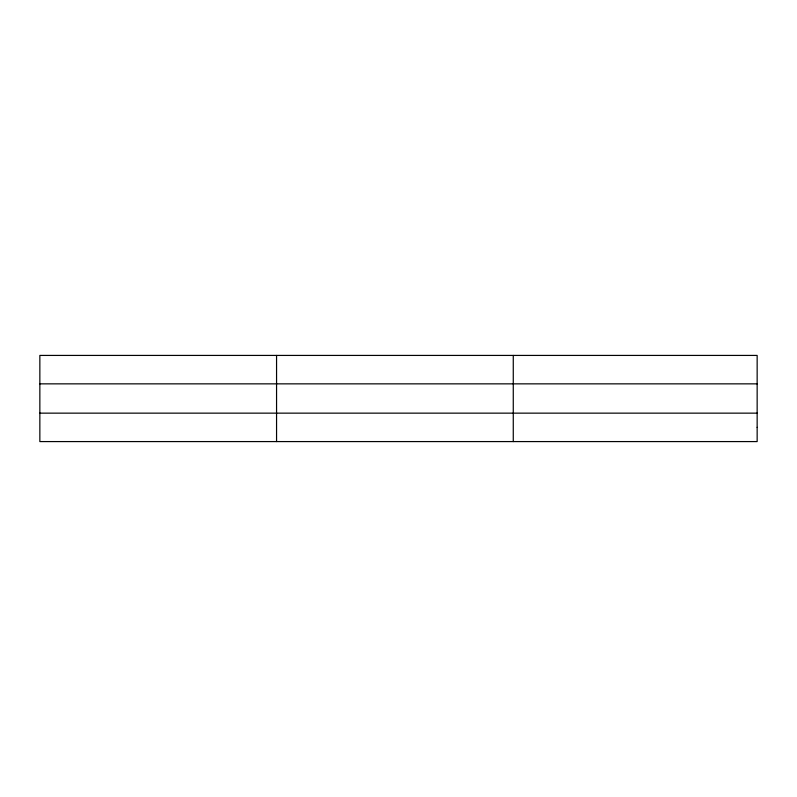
<?xml version="1.0" encoding="UTF-8"?>
<svg xmlns="http://www.w3.org/2000/svg" width="797" height="797" viewBox="0 0 797 797"><rect width="100%" height="100%" fill="white"/><g stroke="black" fill="none" stroke-linecap="round" stroke-linejoin="round"><path stroke-width="1.2" d="M276.559 355.422L276.559 441.578M513.268 355.422L513.268 441.578M39.85 383.855L757.15 383.855M39.85 413.145L757.15 413.145M757.15 427.361L757.15 441.578L39.85 441.578L39.85 355.422L757.15 355.422L757.15 427.361"/></g></svg>
